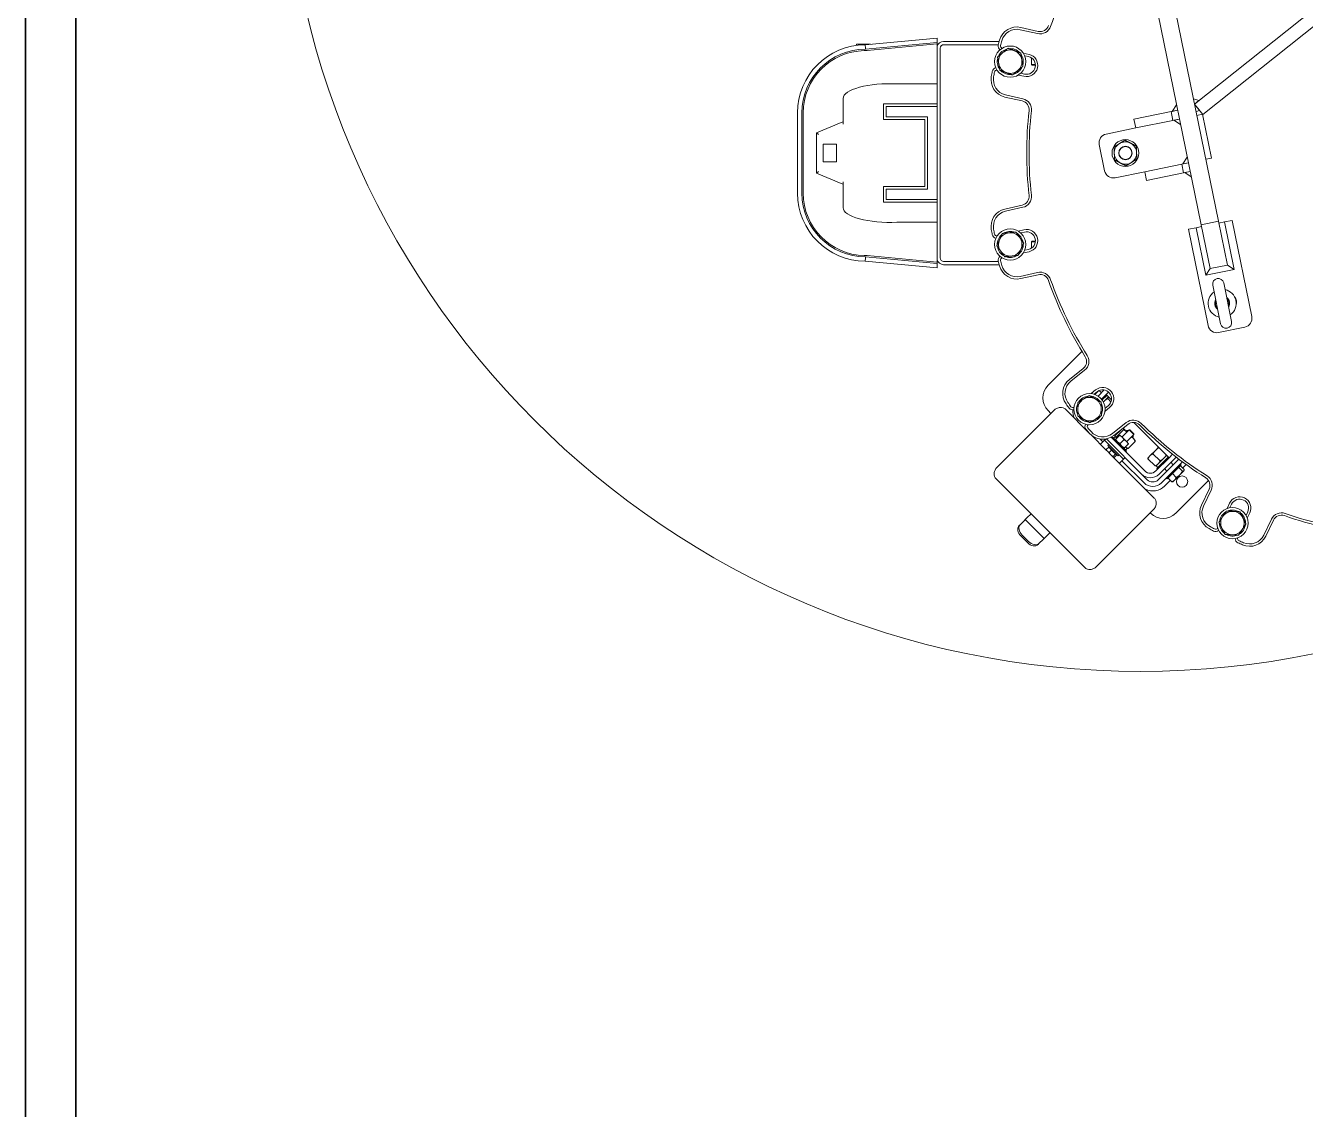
# Model space of a CAD drawing. Header units: inches. Extents: x 19 to 503, y 7 to 322.
# Drawn here: x 18.7 to 90.4, y 181.9 to 242.6 of the extents above; entities that cross this region are included whole.
import ezdxf

# ---------------------------------------------------------------- set-up
doc = ezdxf.new("R2010")
doc.units = ezdxf.units.IN
doc.header["$LTSCALE"] = 15
doc.header["$MEASUREMENT"] = 0
doc.layers.get('0').update_dxf_attribs({"lineweight": 25})
doc.layers.add('Border', color=7, linetype='Continuous', lineweight=35)
doc.layers.add('Visible', color=7, linetype='Continuous', lineweight=18)

# ---------------------------------------------------------------- blocks, each defined once
blk = doc.blocks.new('Borders 22x34_D')
at = {"layer": 'Border'}
for p, q in [((1.25, 21.5), (1.25, 0.5)), ((1.4375, 0.5), (1.4375, 21.3125))]:
    blk.add_line(p, q, dxfattribs=at)

msp = doc.modelspace()

# ---------------------------------------------------------------- linework, layer by layer
at = {"layer": 'Visible'}
for p, q in [((84.586078, 231.398761), (80.374214, 251.972049)), ((81.418075, 251.859116), (85.565759, 231.599326)), ((84.222736, 238.159457), (96.341365, 247.823247)), ((84.690339, 237.573072), (96.808968, 247.236862)), ((74.458886, 242.329365), (75.424682, 242.108928)), ((75.45361, 242.235669), (74.487813, 242.456106)), ((69.804218, 241.858728), (65.775824, 241.481066)), ((65.787811, 241.231093), (69.804218, 241.607631)), ((69.804218, 241.607631), (69.804218, 241.858728)), ((69.804218, 241.607631), (69.804218, 241.535918)), ((73.281456, 241.674449), (70.165583, 241.674449)), ((65.290583, 241.508518), (66.068651, 241.508518)), ((65.290583, 241.448135), (65.290583, 241.508518)), ((69.804218, 241.535918), (65.878538, 241.167885)), ((69.804218, 241.535918), (69.804218, 239.4016)), ((69.978083, 241.299449), (69.978083, 229.544564)), ((73.231384, 241.486949), (70.165583, 241.486949)), ((73.444817, 241.288931), (73.442051, 241.289562)), ((74.946452, 240.946193), (74.628823, 241.018689)), ((74.707959, 240.867284), (74.917524, 240.819452)), ((75.086526, 240.746057), (75.086526, 240.386792)), ((75.086526, 240.386792), (75.303251, 240.386792)), ((75.124866, 240.348449), (75.086526, 240.386792)), ((75.305993, 240.348449), (75.124866, 240.348449)), ((69.804218, 239.4016), (69.804218, 239.297088)), ((73.161674, 240.061153), (73.164441, 240.060522)), ((74.348447, 239.79028), (74.666076, 239.717783)), ((74.695003, 239.844524), (74.485438, 239.892356)), ((69.804218, 239.297088), (67.545776, 239.297088)), ((69.804218, 239.297088), (69.804218, 238.172097)), ((74.592454, 238.462698), (73.626657, 238.683135)), ((64.540583, 237.036671), (64.540583, 238.484612)), ((66.804218, 237.297097), (66.804218, 238.172097)), ((66.804218, 238.172097), (69.804218, 238.172097)), ((66.951297, 238.025019), (66.951297, 237.444176)), ((69.804218, 238.025019), (66.951297, 238.025019)), ((69.804218, 238.172097), (69.804218, 238.025019)), ((69.804218, 238.025019), (69.804218, 232.819109)), ((73.59773, 238.556394), (74.563526, 238.335957)), ((83.209701, 238.121817), (82.966228, 237.752991)), ((84.467064, 238.354292), (84.16006, 238.465607)), ((84.467064, 238.354292), (84.222736, 238.159457)), ((84.690339, 237.573072), (84.222736, 238.159457)), ((84.222736, 238.159457), (84.498274, 237.813926)), ((61.981553, 237.672064), (61.981553, 233.172064)), ((62.231553, 233.172064), (62.231553, 237.672064)), ((62.302953, 237.672064), (62.302953, 233.172064)), ((69.116718, 237.297097), (66.804218, 237.297097)), ((66.951297, 237.444176), (69.263797, 237.444176)), ((69.116718, 233.54703), (69.116718, 237.297097)), ((69.263797, 237.444176), (69.263797, 233.399951)), ((80.823177, 237.314255), (82.900099, 237.739452)), ((80.823177, 237.314255), (80.923459, 236.824414)), ((83.000382, 237.249612), (80.923459, 236.824414)), ((82.900099, 237.739452), (83.272378, 237.815667)), ((82.900099, 237.739452), (83.000382, 237.249612)), ((83.272378, 237.815667), (82.966228, 237.752991)), ((83.37266, 237.325827), (83.000382, 237.249612)), ((83.06651, 237.26315), (83.37266, 237.325827)), ((83.435337, 237.019677), (83.06651, 237.26315)), ((84.311374, 237.726495), (84.498274, 237.813926)), ((84.352341, 237.526392), (84.658491, 237.589068)), ((85.159903, 235.139867), (84.658491, 237.589068)), ((84.658491, 237.589068), (85.159903, 235.139867)), ((64.427953, 237.125158), (63.040583, 236.547088)), ((63.040583, 236.547088), (63.040583, 234.297088)), ((63.040583, 236.547088), (63.165583, 236.463754)), ((64.427953, 237.125158), (64.540583, 237.172088)), ((80.923459, 236.824414), (79.270249, 236.485961)), ((63.415583, 235.922088), (64.165583, 235.922088)), ((63.415583, 234.922088), (63.415583, 235.922088)), ((64.165583, 235.922088), (64.165583, 234.922088)), ((78.880691, 235.895838), (79.181538, 234.426318)), ((83.811396, 235.182776), (83.567923, 234.813949)), ((84.853753, 235.077191), (85.159903, 235.139867)), ((64.165583, 234.922088), (63.415583, 234.922088)), ((81.424872, 234.375213), (83.501794, 234.800411)), ((83.501794, 234.800411), (83.874073, 234.876626)), ((83.501794, 234.800411), (83.602077, 234.310571)), ((83.874073, 234.876626), (83.567923, 234.813949)), ((83.974355, 234.386786), (83.602077, 234.310571)), ((83.668205, 234.324109), (83.974355, 234.386786)), ((63.040583, 234.297088), (63.165583, 234.380421)), ((63.040583, 234.297088), (64.427953, 233.719017)), ((64.540583, 233.672088), (64.427953, 233.719017)), ((64.540583, 233.807504), (64.540583, 232.359564)), ((79.771661, 234.03676), (81.424872, 234.375213)), ((81.424872, 234.375213), (81.525154, 233.885373)), ((83.602077, 234.310571), (81.525154, 233.885373)), ((84.037032, 234.080636), (83.668205, 234.324109)), ((66.804218, 233.54703), (69.116718, 233.54703)), ((66.804218, 232.67203), (66.804218, 233.54703)), ((66.951297, 233.399951), (66.951297, 232.819109)), ((69.263797, 233.399951), (66.951297, 233.399951)), ((69.804218, 232.67203), (66.804218, 232.67203)), ((66.951297, 232.819109), (69.804218, 232.819109)), ((69.804218, 232.819109), (69.804218, 232.67203)), ((69.804218, 232.67203), (69.804218, 231.547088)), ((74.563526, 232.50817), (73.59773, 232.287733)), ((73.626657, 232.160992), (74.592454, 232.381429)), ((67.545776, 231.547088), (69.804218, 231.547088)), ((69.804218, 231.547088), (69.804218, 231.442527)), ((85.565759, 231.599326), (84.586078, 231.398761)), ((86.067171, 229.150125), (85.565759, 231.599326)), ((85.891965, 231.564034), (85.585815, 231.501357)), ((85.891965, 231.564034), (86.320576, 231.651781)), ((86.435998, 228.906651), (85.891965, 231.564034)), ((86.320576, 231.651781), (87.423683, 226.263539)), ((69.804218, 231.442527), (69.804218, 229.308209)), ((74.666076, 231.126344), (74.348447, 231.053847)), ((74.485438, 230.951771), (74.695003, 230.999603)), ((83.871375, 231.150369), (84.299985, 231.238116)), ((84.974482, 225.762127), (83.871375, 231.150369)), ((84.299985, 231.238116), (84.606135, 231.300792)), ((84.299985, 231.238116), (84.844017, 228.580733)), ((84.586078, 231.398761), (85.087491, 228.94956)), ((73.164441, 230.783605), (73.161674, 230.782974)), ((75.124866, 230.495564), (75.086526, 230.45722)), ((75.303239, 230.45722), (75.086526, 230.45722)), ((75.086526, 230.09807), (75.086526, 230.45722)), ((75.124866, 230.495564), (75.305989, 230.495564)), ((69.804218, 229.236496), (65.787811, 229.613034)), ((65.878538, 229.676242), (69.804218, 229.308209)), ((73.442051, 229.554565), (73.444817, 229.555196)), ((74.628823, 229.825438), (74.946452, 229.897935)), ((74.917524, 230.024675), (74.707959, 229.976843)), ((65.775824, 229.363061), (69.804218, 228.9854)), ((69.804218, 229.308209), (69.804218, 229.236496)), ((69.804218, 228.9854), (69.804218, 229.236496)), ((70.165583, 229.357064), (73.231414, 229.357064)), ((70.165583, 229.169564), (73.281487, 229.169564)), ((75.424682, 228.735199), (74.458886, 228.514762)), ((84.844017, 228.580733), (85.087491, 228.94956)), ((84.844017, 228.580733), (86.435998, 228.906651)), ((85.087491, 228.94956), (86.067171, 229.150125)), ((86.435998, 228.906651), (86.067171, 229.150125)), ((74.487813, 228.388021), (75.45361, 228.608458)), ((85.233692, 228.021756), (85.675883, 225.861831)), ((86.293004, 225.988171), (85.850814, 228.148096)), ((87.034125, 225.673416), (85.564605, 225.372569)), ((76.011563, 222.415334), (77.910007, 224.313777)), ((77.982192, 223.357803), (77.207684, 222.740152)), ((77.288737, 222.638514), (78.063246, 223.256164)), ((78.674138, 222.157315), (78.419419, 221.954183)), ((78.587133, 221.921655), (78.755192, 222.055677)), ((78.85198, 222.116196), (78.63989, 221.904106)), ((79.162451, 222.155553), (78.81991, 221.813013)), ((78.871236, 222.124871), (79.001503, 221.994605)), ((79.006918, 221.646467), (79.259097, 221.898646)), ((79.045997, 221.596462), (79.303639, 221.854104)), ((79.134685, 221.508373), (79.113524, 221.487212)), ((79.392028, 221.765716), (79.134685, 221.508373)), ((79.259097, 221.898646), (79.399012, 222.038561)), ((79.562132, 221.595612), (79.259097, 221.898646)), ((79.357395, 221.671408), (79.53632, 221.492484)), ((73.159667, 217.831295), (76.341647, 221.013276)), ((76.170528, 220.842156), (76.011563, 221.00112)), ((78.32352, 219.73851), (77.000499, 221.061531)), ((77.46992, 221.196983), (77.467702, 221.195214)), ((79.205016, 220.969076), (79.459735, 221.172207)), ((79.378681, 221.273845), (79.210623, 221.139823)), ((78.101634, 220.24041), (78.107732, 220.234312)), ((78.253299, 220.210107), (78.255518, 220.211876)), ((80.395098, 220.332115), (79.620589, 219.714465)), ((79.701643, 219.612827), (80.476152, 220.230477)), ((82.794631, 218.363112), (80.819161, 220.338582)), ((79.274182, 218.787848), (78.421998, 219.640032)), ((78.937436, 219.404608), (79.088684, 219.25336)), ((79.173537, 219.338213), (79.081613, 219.246289)), ((79.243797, 219.408472), (79.173537, 219.338213)), ((79.527091, 218.984659), (79.173537, 219.338213)), ((79.280296, 219.415302), (81.252431, 217.443167)), ((81.429208, 217.619943), (79.540955, 219.508196)), ((79.582824, 219.466327), (79.627366, 219.510869)), ((79.627366, 219.510869), (79.730025, 219.408211)), ((79.683814, 219.454421), (79.772203, 219.542809)), ((79.685482, 219.363669), (79.742051, 219.420237)), ((79.742051, 219.420237), (80.316222, 218.846066)), ((79.771432, 219.54358), (79.769119, 219.552213)), ((79.771432, 219.54358), (79.776817, 219.538195)), ((79.772164, 219.602523), (80.100722, 219.931081)), ((79.776817, 219.538195), (79.862254, 219.452758)), ((80.022196, 219.612701), (79.803439, 219.393944)), ((79.841145, 219.533542), (80.238027, 219.930424)), ((80.161365, 219.508625), (80.039743, 219.630248)), ((80.265441, 219.369456), (80.046684, 219.150699)), ((80.150405, 219.519586), (80.548263, 219.917444)), ((80.40461, 219.265381), (80.161365, 219.508625)), ((80.227989, 220.000137), (80.219356, 220.00245)), ((80.233374, 219.994752), (80.227989, 220.000137)), ((80.429473, 219.798653), (80.233374, 219.994752)), ((80.385279, 219.842848), (80.425967, 219.883536)), ((80.41557, 219.254421), (80.813428, 219.652278)), ((80.490741, 219.883539), (80.425967, 219.883536)), ((80.470162, 219.839342), (80.425967, 219.883536)), ((80.490741, 219.883539), (80.50255, 219.87173)), ((80.602487, 219.917446), (80.548263, 219.917444)), ((80.813428, 219.652278), (80.548263, 219.917444)), ((80.602487, 219.917446), (80.813431, 219.706502)), ((80.778132, 219.449994), (80.694638, 219.533488)), ((80.779521, 219.529983), (80.735327, 219.574177)), ((80.738832, 219.489294), (80.779521, 219.529983)), ((80.767715, 219.606565), (80.779524, 219.594757)), ((80.896122, 219.332005), (80.778132, 219.449994)), ((80.779524, 219.594757), (80.779521, 219.529983)), ((80.813431, 219.706502), (80.813428, 219.652278)), ((80.896122, 219.332005), (80.898435, 219.323372)), ((78.948677, 219.113353), (79.081613, 219.246289)), ((79.408449, 218.954803), (79.272046, 218.818401)), ((79.276772, 218.778181), (79.27398, 218.788601)), ((79.276772, 218.778181), (79.336018, 218.718935)), ((79.336018, 218.718935), (79.528322, 218.526631)), ((79.416782, 219.094968), (79.360213, 219.038399)), ((79.934384, 218.464229), (79.360213, 219.038399)), ((79.408449, 218.954803), (79.490168, 218.873084)), ((79.430921, 218.932331), (79.448602, 218.950011)), ((79.571887, 218.791365), (79.435485, 218.654963)), ((79.490168, 218.873084), (79.571887, 218.791365)), ((79.527091, 218.984659), (79.880644, 218.631106)), ((79.571887, 218.791365), (79.682472, 218.68078)), ((79.682472, 218.68078), (79.793057, 218.570195)), ((80.234197, 218.277553), (79.880644, 218.631106)), ((80.259653, 218.789498), (80.316222, 218.846066)), ((80.508685, 219.126211), (80.289928, 218.907454)), ((80.304195, 218.83404), (80.406854, 218.731381)), ((80.346939, 218.791296), (80.435328, 218.879684)), ((80.348743, 218.966269), (80.439565, 218.875448)), ((80.362312, 218.686839), (80.406854, 218.731381)), ((80.526232, 219.143758), (80.40461, 219.265381)), ((80.439565, 218.875448), (80.448198, 218.873134)), ((80.498508, 218.876179), (80.89539, 219.273061)), ((82.044323, 218.791779), (81.719091, 218.466548)), ((82.205143, 218.9526), (82.044323, 218.791779)), ((79.528322, 218.526631), (79.667773, 218.38718)), ((79.793057, 218.570195), (79.656654, 218.433793)), ((79.667773, 218.38718), (79.674166, 218.380787)), ((79.674166, 218.380787), (79.684585, 218.377995)), ((81.957516, 216.104514), (79.683833, 218.378197)), ((79.850788, 218.512464), (79.714386, 218.376062)), ((79.793057, 218.570195), (79.821922, 218.54133)), ((79.821922, 218.54133), (79.850788, 218.512464)), ((79.828315, 218.534937), (79.845996, 218.552617)), ((79.990953, 218.520797), (79.934384, 218.464229)), ((80.142273, 218.185629), (80.009337, 218.052693)), ((80.142273, 218.185629), (80.234197, 218.277553)), ((80.149345, 218.1927), (81.387988, 216.954056)), ((80.234197, 218.277553), (80.326121, 218.369476)), ((82.005226, 217.899243), (81.608344, 218.296125)), ((81.613734, 218.361191), (81.609899, 218.346877)), ((81.719091, 218.466548), (81.613734, 218.361191)), ((82.286395, 218.180413), (81.889513, 218.577295)), ((82.794631, 218.363112), (82.051462, 217.619943)), ((82.070291, 217.904634), (82.055978, 217.900798)), ((82.070291, 217.904634), (82.175648, 218.00999)), ((82.071062, 217.905404), (82.15945, 217.817016)), ((82.103002, 217.760568), (82.750089, 218.407655)), ((82.175648, 218.00999), (82.50088, 218.335222)), ((82.187019, 217.130833), (83.338329, 218.282143)), ((82.228238, 217.443167), (83.184669, 218.399597)), ((82.363795, 216.954056), (83.540581, 218.130842)), ((82.50088, 218.335222), (82.6617, 218.496043)), ((83.460433, 217.961609), (82.680945, 217.182122)), ((82.794631, 218.363112), (82.986146, 218.554628)), ((83.026147, 217.969961), (82.89059, 218.105518)), ((83.415891, 218.006152), (83.460433, 217.961609)), ((83.416262, 217.917439), (83.631699, 217.702002)), ((83.548497, 217.785204), (83.744959, 217.981667)), ((81.252431, 217.443167), (81.564765, 217.130833)), ((82.147544, 217.716026), (82.103002, 217.760568)), ((82.672593, 217.616408), (82.537036, 217.751965)), ((82.636403, 217.226664), (82.680945, 217.182122)), ((82.725116, 217.226292), (82.940553, 217.010855)), ((82.976245, 217.477421), (83.191682, 217.261984)), ((83.093748, 217.108789), (83.392099, 217.40714)), ((83.321818, 217.822994), (83.537255, 217.607557)), ((83.392099, 217.40714), (83.612108, 217.627149)), ((83.612108, 217.627149), (83.623116, 217.638157)), ((83.623116, 217.638157), (83.62794, 217.656161)), ((73.111411, 217.172444), (78.068429, 212.215427)), ((82.540572, 216.77728), (82.85735, 217.094058)), ((83.004398, 217.019438), (82.986393, 217.014614)), ((83.004398, 217.019438), (83.093748, 217.108789)), ((84.998533, 217.090462), (83.167484, 215.259413)), ((85.0325, 216.59691), (84.60268, 215.70438)), ((84.719806, 215.647975), (85.149626, 216.540505)), ((86.176793, 215.815532), (86.035435, 215.521999)), ((86.200654, 215.56546), (86.293919, 215.759127)), ((74.832665, 214.99734), (75.05959, 215.224265)), ((81.90926, 215.445663), (78.72728, 212.263682)), ((81.75327, 215.259413), (81.738141, 215.274543)), ((87.194888, 215.325244), (87.101623, 215.131576)), ((87.170656, 214.975305), (87.312014, 215.268839)), ((74.46365, 214.628325), (74.39865, 214.563325)), ((74.46365, 214.628325), (74.686893, 214.851569)), ((74.686893, 214.851569), (74.740741, 214.905417)), ((74.832665, 214.99734), (74.740741, 214.905417)), ((74.740741, 214.905417), (75.801401, 213.844756)), ((85.508503, 214.427813), (85.507272, 214.425256)), ((88.519249, 214.91778), (88.089429, 214.02525)), ((88.206555, 213.968845), (88.636375, 214.861375)), ((74.502203, 213.959772), (74.855757, 213.606219)), ((74.920757, 213.671219), (74.567203, 214.024772)), ((75.747553, 213.790909), (75.52431, 213.567665)), ((75.801401, 213.844756), (75.747553, 213.790909)), ((75.801401, 213.844756), (75.893325, 213.93668)), ((76.12025, 214.163605), (75.893325, 213.93668)), ((86.642492, 213.878563), (86.643724, 213.88112)), ((75.45931, 213.502665), (75.52431, 213.567665))]:
    msp.add_line(p, q, dxfattribs=at)
for centre, radius in [((81.190031, 254.398344), 48), ((73.896632, 240.539606), 0.875), ((80.347648, 235.422064), 0.75), ((80.347648, 235.422064), 0.375127), ((80.347648, 235.422064), 0.375), ((80.347648, 235.422064), 0.3625), ((73.896632, 230.304522), 0.875), ((78.337468, 221.08303), 0.875), ((83.521037, 217.02718), 0.315), ((86.339579, 214.701559), 0.875)]:
    msp.add_circle(centre, radius, dxfattribs=at)
for centre, radius, start, end in [((96.318048, 235.422064), 21.37, 147.95355027, 160.6178783), ((74.265293, 241.481178), 1, 77.14285714, 164.63677701), ((74.265293, 241.481178), 0.87, 77.14285714, 164.63677701), ((75.564871, 242.723133), 0.63, 257.14285714, 340.6178783), ((75.564871, 242.723133), 0.5, 257.14285714, 340.6178783), ((70.165583, 241.299449), 0.375, 90, 164.50229475), ((96.318048, 235.422064), 23.87, 164.63677701, 165.32325262), ((96.318048, 235.422064), 23.74, 164.63677701, 165.32325262), ((65.790583, 237.672064), 3.809031, 90.22200867, 180), ((65.790583, 237.672064), 3.559031, 90.04463412, 180), ((65.790583, 237.672064), 3.48763, 91.12702033, 180), ((65.680189, 243.283608), 2.125, 271.12702033, 275.35582504), ((70.165583, 241.299449), 0.1875, 90, 180), ((73.468753, 241.406554), 0.25, 165.32325262, 234.88970353), ((73.896632, 240.539606), 0.7295, 103.91485562, 155.79657295), ((73.896632, 240.539606), 0.656, 129.85571429, 189.85571429), ((73.468753, 241.406554), 0.12, 165.32325262, 257.14285714), ((73.896632, 240.539606), 0.656, 69.85571429, 129.85571429), ((73.896632, 240.539606), 0.7295, 43.91485562, 95.79657295), ((73.896632, 240.539606), 0.656, 9.85571429, 69.85571429), ((73.896632, 240.539606), 0.7295, 343.91485562, 35.79657295), ((74.806264, 240.331988), 0.63, 257.14285714, 77.14285714), ((73.134972, 239.944162), 0.25, 99.39601076, 168.96246167), ((73.896632, 240.539606), 0.7295, 163.91485562, 215.79657295), ((73.896632, 240.539606), 0.656, 189.85571429, 249.85571429), ((73.896632, 240.539606), 0.7295, 283.91485562, 335.79657295), ((73.896632, 240.539606), 0.656, 309.85571429, 9.85571429), ((74.806264, 240.331988), 0.5, 257.14285714, 77.14285714), ((73.820251, 239.531322), 1, 169.64893728, 257.14285714), ((96.318048, 235.422064), 23.87, 168.96246167, 169.64893728), ((73.820251, 239.531322), 0.87, 169.64893728, 257.14285714), ((96.318048, 235.422064), 23.74, 168.96246167, 169.64893728), ((73.134972, 239.944162), 0.12, 77.14285714, 168.96246167), ((73.896632, 240.539606), 0.7295, 223.91485562, 275.79657295), ((73.896632, 240.539606), 0.656, 249.85571429, 309.85571429), ((74.452266, 237.848494), 0.5, 353.66783599, 77.14285714), ((74.452266, 237.848494), 0.63, 353.66783599, 77.14285714), ((96.318048, 235.422064), 21.5, 173.66783599, 186.33216401), ((96.318048, 235.422064), 21.37, 173.66783599, 186.33216401), ((79.370531, 235.996121), 0.5, 101.57, 191.57), ((80.347648, 235.422064), 0.625, 122.65851151, 182.65851151), ((80.347648, 235.422064), 0.625, 62.65851151, 122.65851151), ((80.347648, 235.422064), 0.625, 2.65851151, 62.65851151), ((80.347648, 235.422064), 0.625, 182.65851151, 242.65851151), ((80.347648, 235.422064), 0.625, 302.65851151, 2.65851151), ((79.671379, 234.5266), 0.5, 191.57, 281.57), ((80.347648, 235.422064), 0.625, 242.65851151, 302.65851151), ((65.790583, 233.172064), 3.809031, 180, 269.77799133), ((65.790583, 233.172064), 3.559031, 180, 269.95536588), ((65.790583, 233.172064), 3.48763, 180, 268.87297967), ((74.452266, 232.995634), 0.5, 282.85714286, 6.33216401), ((74.452266, 232.995634), 0.63, 282.85714286, 6.33216401), ((73.820251, 231.312805), 1, 102.85714286, 190.35106272), ((73.820251, 231.312805), 0.87, 102.85714286, 190.35106272), ((96.318048, 235.422064), 23.87, 190.35106272, 191.03753833), ((73.134972, 230.899965), 0.25, 191.03753833, 260.60398924), ((96.318048, 235.422064), 23.74, 190.35106272, 191.03753833), ((73.134972, 230.899965), 0.12, 191.03753833, 282.85714286), ((73.896632, 230.304522), 0.7295, 129.62914134, 181.51085866), ((73.896632, 230.304522), 0.656, 95.57, 155.57), ((73.896632, 230.304522), 0.7295, 69.62914134, 121.51085866), ((73.896632, 230.304522), 0.656, 35.57, 95.57), ((73.896632, 230.304522), 0.7295, 9.62914134, 61.51085866), ((74.806264, 230.512139), 0.63, 282.85714286, 102.85714286), ((74.806264, 230.512139), 0.5, 282.85714286, 102.85714286), ((73.896632, 230.304522), 0.7295, 189.62914134, 241.51085866), ((73.896632, 230.304522), 0.656, 155.57, 215.57), ((73.896632, 230.304522), 0.7295, 309.62914134, 1.51085866), ((73.896632, 230.304522), 0.656, 335.57, 35.57), ((65.680189, 227.560519), 2.125, 84.64417496, 88.87297967), ((70.165583, 229.544564), 0.375, 195.49770525, 270), ((70.165583, 229.544564), 0.1875, 180, 270), ((73.468753, 229.437573), 0.25, 125.11029648, 194.67674738), ((96.318048, 235.422064), 23.87, 194.67674738, 195.36322299), ((73.468753, 229.437573), 0.12, 102.85714286, 194.67674738), ((96.318048, 235.422064), 23.74, 194.67674738, 195.36322299), ((73.896632, 230.304522), 0.656, 215.57, 275.57), ((73.896632, 230.304522), 0.7295, 249.62914134, 301.51085866), ((73.896632, 230.304522), 0.656, 275.57, 335.57), ((74.265293, 229.362949), 1, 195.36322299, 282.85714286), ((74.265293, 229.362949), 0.87, 195.36322299, 282.85714286), ((75.564871, 228.120994), 0.63, 19.3821217, 102.85714286), ((75.564871, 228.120994), 0.5, 19.3821217, 102.85714286), ((96.318048, 235.422064), 21.5, 199.3821217, 212.04644973), ((96.318048, 235.422064), 21.37, 199.3821217, 212.04644973), ((85.542253, 228.084926), 0.314961, 11.57, 191.57), ((85.763348, 227.004964), 0.787402, 125.14817848, 257.99182152), ((85.763348, 227.004964), 0.787402, 305.14817848, 77.99182152), ((85.763348, 227.004964), 0.415343, 330.88583472, 52.25416528), ((85.763348, 227.004964), 0.375, 338.69903493, 44.44096507), ((86.135441, 227.071582), 0.435, 341.24051678, 39.06051125), ((85.763348, 227.004964), 0.415343, 150.88583472, 232.25416528), ((85.763348, 227.004964), 0.375, 158.69903493, 224.44096507), ((85.984443, 225.925001), 0.314961, 191.57, 11.57), ((86.933843, 226.163257), 0.5, 281.57, 11.57), ((85.464322, 225.862409), 0.5, 191.57, 281.57), ((77.670448, 223.748718), 0.5, 308.57142857, 32.04644973), ((77.670448, 223.748718), 0.63, 308.57142857, 32.04644973), ((76.71867, 221.708227), 1, 135, 225), ((77.831174, 221.958321), 1, 128.57142857, 216.06534844), ((77.831174, 221.958321), 0.87, 128.57142857, 216.06534844), ((79.066937, 221.664761), 0.63, 308.57142857, 128.57142857), ((78.337468, 221.08303), 0.656, 121.28428571, 181.28428571), ((78.337468, 221.08303), 0.7295, 95.34342705, 147.22514438), ((78.337468, 221.08303), 0.656, 61.28428571, 121.28428571), ((78.337468, 221.08303), 0.7295, 35.34342705, 87.22514438), ((78.337468, 221.08303), 0.656, 1.28428571, 61.28428571), ((79.066937, 221.664761), 0.5, 308.57142857, 128.57142857), ((96.318048, 235.422064), 23.87, 216.06534844, 216.75182405), ((96.318048, 235.422064), 23.74, 216.06534844, 216.75182405), ((77.392883, 221.289034), 0.25, 216.75182405, 286.31827495), ((77.392883, 221.289034), 0.12, 216.75182405, 308.57142857), ((78.337945, 220.979907), 0.94, 176.38778949, 205.85311795), ((78.337468, 221.08303), 0.7295, 155.34342705, 207.22514438), ((78.337468, 221.08303), 0.656, 181.28428571, 241.28428571), ((78.337468, 221.08303), 0.656, 301.28428571, 1.28428571), ((78.337468, 221.08303), 0.7295, 335.34342705, 27.22514438), ((78.337468, 221.08303), 0.7295, 215.34342705, 267.22514438), ((78.337468, 221.08303), 0.656, 241.28428571, 301.28428571), ((78.328118, 220.116287), 0.25, 150.82458219, 220.3910331), ((78.328118, 220.116287), 0.12, 128.57142857, 220.3910331), ((78.337468, 221.08303), 0.7295, 275.34342705, 327.22514438), ((80.787897, 219.839561), 0.63, 45.09640742, 128.57142857), ((80.787897, 219.839561), 0.5, 45.09640742, 128.57142857), ((96.318048, 235.422064), 21.5, 225.09640742, 237.76073544), ((96.318048, 235.422064), 21.37, 225.09640742, 237.76073544), ((96.318048, 235.422064), 23.87, 220.3910331, 221.0775087), ((96.318048, 235.422064), 23.74, 220.3910331, 221.0775087), ((79.078153, 220.394658), 1, 221.0775087, 308.57142857), ((79.078153, 220.394658), 0.87, 221.0775087, 308.57142857), ((81.740335, 217.93107), 0.69, 225, 315), ((81.740335, 217.93107), 0.44, 225, 315), ((84.582015, 216.813852), 0.5, 334.28571429, 57.76073544), ((84.582015, 216.813852), 0.63, 334.28571429, 57.76073544), ((81.875892, 217.44196), 0.69, 225, 315), ((81.875892, 217.44196), 0.94, 244.14688205, 315), ((81.875892, 217.44196), 0.44, 225, 315), ((86.744403, 215.542185), 0.63, 334.28571429, 154.28571343), ((86.744403, 215.542185), 0.5, 334.28571429, 154.28571429), ((82.460377, 215.96652), 1, 225, 315), ((85.503649, 215.270496), 1, 154.28571429, 241.77963415), ((85.503649, 215.270496), 0.87, 154.28571429, 241.77963415), ((86.339579, 214.701559), 0.7295, 121.05771277, 172.93943009), ((86.339579, 214.701559), 0.656, 146.99857143, 206.99857143), ((86.339579, 214.701559), 0.656, 86.99857143, 146.99857143), ((86.339579, 214.701559), 0.7295, 61.05771277, 112.93943009), ((86.339579, 214.701559), 0.656, 26.99857143, 86.99857143), ((86.339579, 214.701559), 0.7295, 1.05771277, 52.93943009), ((89.08686, 214.644433), 0.63, 70.81069313, 154.28571429), ((89.08686, 214.644433), 0.5, 70.81069313, 154.28571429), ((96.318048, 235.422064), 21.5, 250.81069313, 263.47502116), ((96.318048, 235.422064), 21.37, 250.81069313, 263.47502116), ((96.318048, 235.422064), 23.87, 241.77963415, 242.46610976), ((96.318048, 235.422064), 23.74, 241.77963415, 242.46610976), ((85.399155, 214.477322), 0.12, 242.46610976, 334.28571429), ((86.339579, 214.701559), 0.7295, 181.05771277, 232.93943009), ((86.339579, 214.701559), 0.656, 206.99857143, 266.99857143), ((86.339579, 214.701559), 0.656, 266.99857143, 326.99857143), ((86.339579, 214.701559), 0.7295, 301.05771277, 352.93943009), ((86.339579, 214.701559), 0.656, 326.99857143, 26.99857143), ((85.399155, 214.477322), 0.25, 242.46610976, 312.03256067), ((86.339579, 214.701559), 0.7295, 241.05771277, 292.93943009), ((86.750609, 213.826497), 0.25, 176.5388679, 246.10531881), ((86.750609, 213.826497), 0.12, 154.28571429, 246.10531881), ((96.318048, 235.422064), 23.87, 246.10531881, 246.79179442), ((96.318048, 235.422064), 23.74, 246.10531881, 246.79179442), ((87.305586, 214.402729), 1, 246.79179442, 334.28571429), ((87.305586, 214.402729), 0.87, 246.79179442, 334.28571429)]:
    msp.add_arc(centre, radius, start, end, dxfattribs=at)
for centre, major_axis, ratio, start_param, end_param in [((67.172401, 238.484612), (2.631817, 0), 0.311867359, 1.42844633, 3.141592654), ((67.172401, 232.359564), (2.631817, 0), 0.311867359, 3.141592654, 4.854738977), ((74.752203, 214.209772), (-0.353553, 0.353553), 0.707106781, 0, 1.570796327), ((74.817203, 214.274772), (-0.353553, 0.353553), 0.707106781, 0, 1.570796327), ((75.105757, 213.856219), (0.353553, -0.353553), 0.707106781, 4.71238898, 6.283185307), ((75.170757, 213.921219), (0.353553, -0.353553), 0.707106781, 4.71238898, 6.283185307)]:
    msp.add_ellipse(centre, major_axis=major_axis, ratio=ratio, start_param=start_param, end_param=end_param, dxfattribs=at)
for points in [[(65.787811, 241.231093), (65.783882, 241.314392), (65.779882, 241.397776), (65.775824, 241.481066)], [(65.787811, 229.613034), (65.783882, 229.529735), (65.779882, 229.446351), (65.775824, 229.363061)]]:
    msp.add_open_spline(points, degree=3, dxfattribs=at)
for points, weights in [([(73.185485, 240.800472), (73.341295, 240.930545), (73.47623, 241.043191)], [1, 1.0379548493, 1]), ([(73.47623, 241.043191), (73.611165, 241.155837), (73.766975, 241.28591)], [1, 1.0379548493, 1]), ([(73.766975, 241.28591), (73.957527, 241.216011), (74.122549, 241.155477)], [1, 1.0379548493, 1]), ([(74.122549, 241.155477), (74.287571, 241.094943), (74.478122, 241.025044)], [1, 1.0379548493, 1]), ([(74.478122, 241.025044), (74.512864, 240.825072), (74.542951, 240.651891)], [1, 1.0379548493, 1]), ([(73.250313, 240.42732), (73.220226, 240.6005), (73.185485, 240.800472)], [1, 1.0379548493, 1]), ([(73.315142, 240.054167), (73.2804, 240.254139), (73.250313, 240.42732)], [1, 1.0379548493, 1]), ([(74.607779, 240.278739), (74.451969, 240.148666), (74.317034, 240.03602)], [1, 1.0379548493, 1]), ([(74.542951, 240.651891), (74.573038, 240.478711), (74.607779, 240.278739)], [1, 1.0379548493, 1]), ([(73.670715, 239.923734), (73.505693, 239.984268), (73.315142, 240.054167)], [1, 1.0379548493, 1]), ([(74.026289, 239.793301), (73.835737, 239.8632), (73.670715, 239.923734)], [1, 1.0379548493, 1]), ([(74.317034, 240.03602), (74.182098, 239.923374), (74.026289, 239.793301)], [1, 1.0379548493, 1]), ([(79.706584, 235.75353), (79.869387, 235.857881), (80.010379, 235.948252)], [1, 1.0379548493, 1]), ([(80.010379, 235.948252), (80.151371, 236.038623), (80.314174, 236.142975)], [1, 1.0379548493, 1]), ([(80.314174, 236.142975), (80.485947, 236.054159), (80.634706, 235.977242)], [1, 1.0379548493, 1]), ([(80.634706, 235.977242), (80.783466, 235.900325), (80.955238, 235.811509)], [1, 1.0379548493, 1]), ([(79.723321, 235.393074), (79.715553, 235.560362), (79.706584, 235.75353)], [1, 1.0379548493, 1]), ([(79.740058, 235.032619), (79.731089, 235.225786), (79.723321, 235.393074)], [1, 1.0379548493, 1]), ([(80.955238, 235.811509), (80.964208, 235.618341), (80.971976, 235.451053)], [1, 1.0379548493, 1]), ([(80.971976, 235.451053), (80.979743, 235.283765), (80.988713, 235.090597)], [1, 1.0379548493, 1]), ([(80.06059, 234.866885), (79.911831, 234.943802), (79.740058, 235.032619)], [1, 1.0379548493, 1]), ([(80.381122, 234.701152), (80.20935, 234.789969), (80.06059, 234.866885)], [1, 1.0379548493, 1]), ([(80.684917, 234.895875), (80.543926, 234.805504), (80.381122, 234.701152)], [1, 1.0379548493, 1]), ([(80.988713, 235.090597), (80.825909, 234.986246), (80.684917, 234.895875)], [1, 1.0379548493, 1]), ([(73.299365, 230.575831), (73.372062, 230.735868), (73.456006, 230.920663)], [1, 1.0379548493, 1]), ([(73.456006, 230.920663), (73.658015, 230.940363), (73.832959, 230.957424)], [1, 1.0379548493, 1]), ([(73.832959, 230.957424), (74.007904, 230.974485), (74.209913, 230.994186)], [1, 1.0379548493, 1]), ([(74.209913, 230.994186), (74.327978, 230.829091), (74.430226, 230.686115)], [1, 1.0379548493, 1]), ([(73.142725, 230.230999), (73.226668, 230.415794), (73.299365, 230.575831)], [1, 1.0379548493, 1]), ([(73.363038, 229.922928), (73.26079, 230.065904), (73.142725, 230.230999)], [1, 1.0379548493, 1]), ([(74.430226, 230.686115), (74.532473, 230.543139), (74.650539, 230.378044)], [1, 1.0379548493, 1]), ([(74.650539, 230.378044), (74.566596, 230.193249), (74.493898, 230.033212)], [1, 1.0379548493, 1]), ([(73.583351, 229.614858), (73.465286, 229.779952), (73.363038, 229.922928)], [1, 1.0379548493, 1]), ([(73.960304, 229.651619), (73.78536, 229.634558), (73.583351, 229.614858)], [1, 1.0379548493, 1]), ([(74.337258, 229.68838), (74.135249, 229.66868), (73.960304, 229.651619)], [1, 1.0379548493, 1]), ([(74.493898, 230.033212), (74.421201, 229.873175), (74.337258, 229.68838)], [1, 1.0379548493, 1]), ([(77.673144, 221.446973), (77.8466, 221.552371), (77.996818, 221.643648)], [1, 1.0379548493, 1]), ([(77.996818, 221.643648), (78.147035, 221.734925), (78.320491, 221.840323)], [1, 1.0379548493, 1]), ([(78.320491, 221.840323), (78.498496, 221.742804), (78.652653, 221.658351)], [1, 1.0379548493, 1]), ([(78.652653, 221.658351), (78.80681, 221.573898), (78.984815, 221.476379)], [1, 1.0379548493, 1]), ([(79.134685, 221.508373), (79.124053, 221.497741), (79.113791, 221.486697)], [1, 1.00436198586, 1.00772136357]), ([(79.357395, 221.671408), (79.224197, 221.597886), (79.134685, 221.508373)], [1, 1.0379548493, 1]), ([(79.395528, 221.762215), (79.371876, 221.72545), (79.357395, 221.671408)], [1.01716397757, 1.02484381667, 1]), ([(77.681633, 221.068327), (77.677694, 221.244057), (77.673144, 221.446973)], [1, 1.0379548493, 1]), ([(77.690122, 220.68968), (77.685573, 220.892596), (77.681633, 221.068327)], [1, 1.0379548493, 1]), ([(78.984815, 221.476379), (78.989364, 221.273463), (78.993304, 221.097733)], [1, 1.0379548493, 1]), ([(78.993304, 221.097733), (78.997243, 220.922002), (79.001792, 220.719086)], [1, 1.0379548493, 1]), ([(78.022284, 220.507708), (77.868127, 220.592162), (77.690122, 220.68968)], [1, 1.0379548493, 1]), ([(78.354446, 220.325736), (78.176441, 220.423255), (78.022284, 220.507708)], [1, 1.0379548493, 1]), ([(78.678119, 220.522411), (78.527902, 220.431134), (78.354446, 220.325736)], [1, 1.0379548493, 1]), ([(79.001792, 220.719086), (78.828336, 220.613688), (78.678119, 220.522411)], [1, 1.0379548493, 1]), ([(79.772164, 219.602523), (79.76081, 219.554202), (79.776817, 219.538195)], [1, 1.0379548493, 1]), ([(79.776817, 219.538195), (79.792824, 219.522188), (79.841145, 219.533542)], [1, 1.0379548493, 1]), ([(79.785892, 219.376396), (79.785892, 219.376396), (79.803439, 219.393944)], [1, 1.0379548493, 1]), ([(79.803439, 219.393944), (79.851069, 219.311219), (79.907514, 219.254774)], [1, 1.0379548493, 1]), ([(79.841145, 219.533542), (79.859375, 219.499189), (79.87823, 219.468735)], [1, 1.00997800142, 1.0147097424]), ([(80.022196, 219.612701), (80.039743, 219.630248), (80.039743, 219.630248)], [1, 1.0379548493, 1]), ([(80.161365, 219.508625), (80.10492, 219.565071), (80.022196, 219.612701)], [1, 1.0379548493, 1]), ([(80.265441, 219.369456), (80.21781, 219.45218), (80.161365, 219.508625)], [1, 1.0379548493, 1]), ([(80.233374, 219.994752), (80.221246, 220.00688), (80.191493, 220.003469)], [1, 1.02849504901, 1.0142041124]), ([(80.238027, 219.930424), (80.249381, 219.978745), (80.233374, 219.994752)], [1, 1.0379548493, 1]), ([(80.429084, 219.798265), (80.351082, 219.870429), (80.238027, 219.930424)], [1.00770094602, 1.03360611302, 1]), ([(80.40461, 219.265381), (80.348165, 219.321826), (80.265441, 219.369456)], [1, 1.0379548493, 1]), ([(80.778132, 219.449994), (80.73745, 219.490677), (80.684545, 219.523395)], [1, 1.02227692044, 1.01840376028]), ([(80.89539, 219.273061), (80.846399, 219.381727), (80.778132, 219.449994)], [1, 1.0379548493, 1]), ([(79.27398, 218.788601), (79.270813, 218.80042), (79.272046, 218.818401)], [1.0188993443, 1.02019470191, 1]), ([(79.272046, 218.818401), (79.298092, 218.756861), (79.336018, 218.718935)], [1, 1.0379548493, 1]), ([(79.336018, 218.718935), (79.373944, 218.681009), (79.435485, 218.654963)], [1, 1.0379548493, 1]), ([(79.435485, 218.654963), (79.477, 218.577953), (79.528322, 218.526631)], [1, 1.0379548493, 1]), ([(79.907514, 219.254774), (79.963959, 219.198329), (80.046684, 219.150699)], [1, 1.0379548493, 1]), ([(80.046684, 219.150699), (80.094314, 219.067975), (80.150759, 219.011529)], [1, 1.0379548493, 1]), ([(80.150759, 219.011529), (80.207204, 218.955084), (80.289928, 218.907454)], [1, 1.0379548493, 1]), ([(80.289928, 218.907454), (80.272381, 218.889907), (80.272381, 218.889907)], [1, 1.0379548493, 1]), ([(80.349837, 218.967362), (80.410145, 218.916017), (80.498508, 218.876179)], [1.01180256578, 1.03064620109, 1]), ([(80.508685, 219.126211), (80.461055, 219.208936), (80.40461, 219.265381)], [1, 1.0379548493, 1]), ([(80.498508, 218.876179), (80.465649, 218.868458), (80.448198, 218.873134)], [1, 1.02550032183, 1.01673538241]), ([(80.526232, 219.143758), (80.526232, 219.143758), (80.508685, 219.126211)], [1, 1.0379548493, 1]), ([(80.898435, 219.323372), (80.903111, 219.30592), (80.89539, 219.273061)], [1.01673538241, 1.02550032183, 1]), ([(82.044323, 218.791779), (81.958628, 218.706084), (81.889513, 218.577295)], [1, 1.0379548493, 1]), ([(82.228155, 218.929588), (82.120206, 218.867663), (82.044323, 218.791779)], [1.00791922744, 1.03346383567, 1]), ([(79.528322, 218.526631), (79.579645, 218.475308), (79.656654, 218.433793)], [1, 1.0379548493, 1]), ([(79.656654, 218.433793), (79.654376, 218.400577), (79.667773, 218.38718)], [1, 1.0379548493, 1]), ([(79.667773, 218.38718), (79.68117, 218.373784), (79.714386, 218.376062)], [1, 1.0379548493, 1]), ([(81.608344, 218.296125), (81.604695, 218.327456), (81.609899, 218.346877)], [1, 1.02190396054, 1.01852611935]), ([(81.719091, 218.466548), (81.653845, 218.401302), (81.608344, 218.296125)], [1, 1.0379548493, 1]), ([(81.889513, 218.577295), (81.784336, 218.531793), (81.719091, 218.466548)], [1, 1.0379548493, 1]), ([(82.005226, 217.899243), (82.110402, 217.944745), (82.175648, 218.00999)], [1, 1.0379548493, 1]), ([(82.055978, 217.900798), (82.036557, 217.895595), (82.005226, 217.899243)], [1.01852611935, 1.02190396054, 1]), ([(82.175648, 218.00999), (82.240894, 218.075236), (82.286395, 218.180413)], [1, 1.0379548493, 1]), ([(82.286395, 218.180413), (82.415185, 218.249527), (82.50088, 218.335222)], [1, 1.0379548493, 1]), ([(82.50088, 218.335222), (82.576763, 218.411106), (82.638688, 218.519055)], [1, 1.03346383567, 1.00791922744]), ([(83.093748, 217.108789), (83.152023, 217.167063), (83.191682, 217.261984)], [1, 1.04314139574, 1.01001874936]), ([(83.191682, 217.261984), (83.311909, 217.326949), (83.392099, 217.40714)], [1.01001874936, 1.04314139574, 1]), ([(83.392099, 217.40714), (83.47229, 217.48733), (83.537255, 217.607557)], [1, 1.04314139574, 1.01001874936]), ([(83.537255, 217.607557), (83.590192, 217.605233), (83.612108, 217.627149)], [1.01001874936, 1.04314139574, 1]), ([(83.612108, 217.627149), (83.634024, 217.649064), (83.631699, 217.702002)], [1, 1.04314139574, 1.01001874936]), ([(82.940553, 217.010855), (83.035473, 217.050514), (83.093748, 217.108789)], [1.01001874936, 1.04314139574, 1]), ([(82.986393, 217.014614), (82.967886, 217.009655), (82.940553, 217.010855)], [1.02398736948, 1.02685383459, 1.01001874936]), ([(85.583135, 214.741222), (85.693683, 214.911441), (85.78942, 215.058856)], [1, 1.0379548493, 1]), ([(85.78942, 215.058856), (85.885158, 215.206271), (85.995706, 215.376491)], [1, 1.0379548493, 1]), ([(85.995706, 215.376491), (86.198394, 215.365863), (86.373928, 215.356659)], [1, 1.0379548493, 1]), ([(86.373928, 215.356659), (86.549461, 215.347456), (86.75215, 215.336828)], [1, 1.0379548493, 1]), ([(86.75215, 215.336828), (86.844291, 215.155981), (86.924087, 214.999362)], [1, 1.0379548493, 1]), ([(85.755071, 214.403756), (85.675275, 214.560374), (85.583135, 214.741222)], [1, 1.0379548493, 1]), ([(85.927008, 214.06629), (85.834868, 214.247138), (85.755071, 214.403756)], [1, 1.0379548493, 1]), ([(86.889738, 214.344262), (86.794001, 214.196848), (86.683453, 214.026628)], [1, 1.0379548493, 1]), ([(87.096024, 214.661897), (86.985476, 214.491677), (86.889738, 214.344262)], [1, 1.0379548493, 1]), ([(86.924087, 214.999362), (87.003883, 214.842744), (87.096024, 214.661897)], [1, 1.0379548493, 1]), ([(86.30523, 214.046459), (86.129697, 214.055663), (85.927008, 214.06629)], [1, 1.0379548493, 1]), ([(86.683453, 214.026628), (86.480764, 214.037255), (86.30523, 214.046459)], [1, 1.0379548493, 1])]:
    msp.add_rational_spline(points, weights, degree=2, dxfattribs=at)
for points, knots in [([(76.341647, 221.013276), (76.386042, 221.05767), (76.440883, 221.097535), (76.558594, 221.154041), (76.621482, 221.170665), (76.738049, 221.17971), (76.799488, 221.172706), (76.91116, 221.133168), (76.96141, 221.10062), (77.000499, 221.061531)], [7.665695365, 7.665695365, 7.665695365, 7.665695365, 8.144102187, 8.144102187, 8.622509008, 8.622509008, 9.101363421, 9.101363421, 9.580217834, 9.580217834, 9.580217834, 9.580217834]), ([(73.111411, 217.172444), (73.072323, 217.211533), (73.039774, 217.261783), (73.000237, 217.373454), (72.993233, 217.434894), (73.002278, 217.551461), (73.018901, 217.614349), (73.075407, 217.73206), (73.115273, 217.786901), (73.159667, 217.831295)], [5.751172896, 5.751172896, 5.751172896, 5.751172896, 6.230027309, 6.230027309, 6.708881722, 6.708881722, 7.187288544, 7.187288544, 7.665695365, 7.665695365, 7.665695365, 7.665695365]), ([(81.957516, 216.104514), (81.996605, 216.065425), (82.029153, 216.015176), (82.068691, 215.903504), (82.075694, 215.842065), (82.066649, 215.725497), (82.050026, 215.662609), (81.99352, 215.544898), (81.953655, 215.490057), (81.90926, 215.445663)], [1.918325214, 1.918325214, 1.918325214, 1.918325214, 2.397179627, 2.397179627, 2.876034039, 2.876034039, 3.354440861, 3.354440861, 3.832847683, 3.832847683, 3.832847683, 3.832847683]), ([(78.72728, 212.263682), (78.682886, 212.219288), (78.628044, 212.179423), (78.510333, 212.122917), (78.447446, 212.106293), (78.330878, 212.097248), (78.269439, 212.104252), (78.157767, 212.14379), (78.107517, 212.176338), (78.068429, 212.215427)], [3.832847683, 3.832847683, 3.832847683, 3.832847683, 4.311254504, 4.311254504, 4.789661326, 4.789661326, 5.268515739, 5.268515739, 5.747370152, 5.747370152, 5.747370152, 5.747370152])]:
    msp.add_open_spline(points, degree=3, knots=knots, dxfattribs=at)

# ---------------------------------------------------------------- block references
at = {"xscale": 15, "yscale": 15, "zscale": 15}
msp.add_blockref('Borders 22x34_D', (0, 0), dxfattribs=at)

doc.saveas('drawing.dxf')
